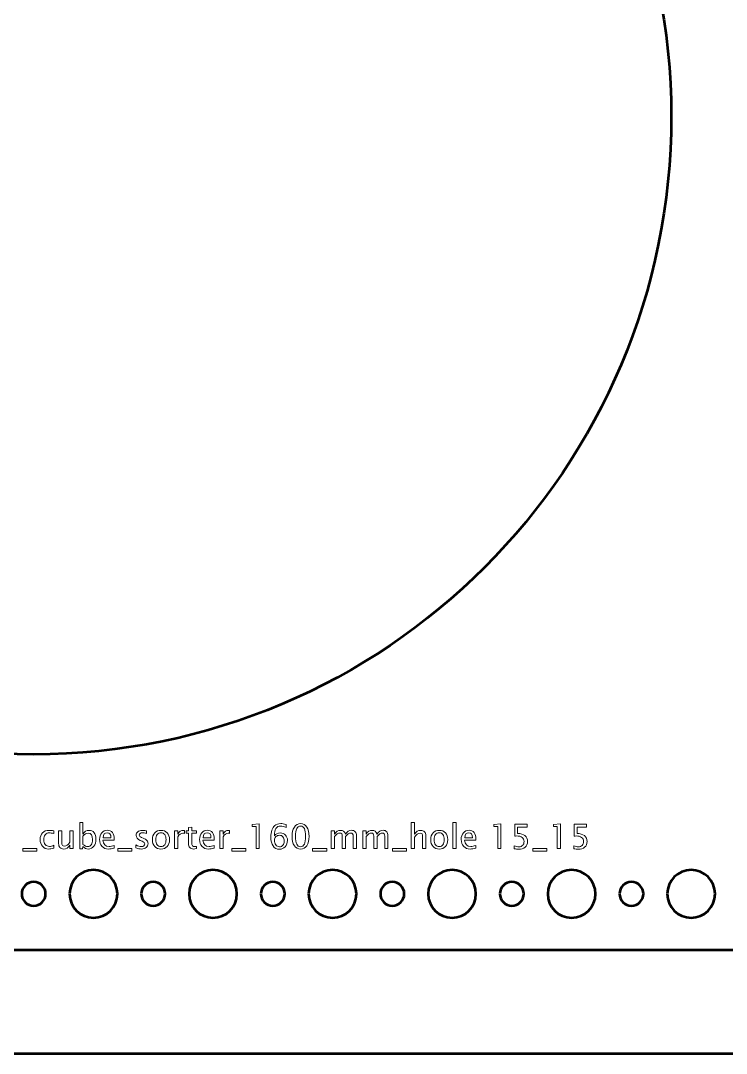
# Model space of a CAD drawing. Header units: centimetres. Extents: x -44 to 44, y -29.8 to 29.1.
# Drawn here: x 29.84 to 38.69, y -29.75 to -16.8 of the extents above; entities that cross this region are included whole.
import ezdxf

# ---------------------------------------------------------------- set-up
doc = ezdxf.new("R2010")
doc.units = ezdxf.units.CM
doc.header["$MEASUREMENT"] = 0
doc.layers.add('Layer 1', color=7, linetype='Continuous')

msp = doc.modelspace()

# ---------------------------------------------------------------- linework, layer by layer
at = {"layer": 'Layer 1', "color": 4, "lineweight": 53}
msp.add_lwpolyline([(16, -29.75), (44, -29.75), (44, -6.25), (16, -6.25), (16, -29.75)], close=True, dxfattribs=at)
at = {"layer": 'Layer 1', "lineweight": 53}
msp.add_ellipse((30.00023, -18.00023), major_axis=(0, 8.00023), ratio=1, dxfattribs=at)
for points, knots in [([(19.55, -27.95), (19.55, -27.95), (19.55, -8.05), (19.55, -8.05), (19.55, -8.05), (19.55, -7.77386), (19.77386, -7.55), (20.05, -7.55), (20.05, -7.55), (20.05, -7.55), (39.95, -7.55), (39.95, -7.55), (39.95, -7.55), (40.22614, -7.55), (40.45, -7.77386), (40.45, -8.05), (40.45, -8.05), (40.45, -8.05), (40.45, -27.95), (40.45, -27.95), (40.45, -27.95), (40.45, -28.22614), (40.22614, -28.45), (39.95, -28.45), (39.95, -28.45), (39.95, -28.45), (20.05, -28.45), (20.05, -28.45), (20.05, -28.45), (19.77386, -28.45), (19.55, -28.22614), (19.55, -27.95)], [0, 0, 0, 0, 0.11111111, 0.11111111, 0.11111111, 0.11111111, 0.22222222, 0.22222222, 0.22222222, 0.22222222, 0.33333333, 0.33333333, 0.33333333, 0.33333333, 0.44444444, 0.44444444, 0.44444444, 0.44444444, 0.55555556, 0.55555556, 0.55555556, 0.55555556, 0.66666667, 0.66666667, 0.66666667, 0.66666667, 0.77777778, 0.77777778, 0.77777778, 0.77777778, 1, 1, 1, 1]), ([(30.45, -27.75), (30.45, -27.58431), (30.58431, -27.45), (30.75, -27.45), (30.75, -27.45), (30.91569, -27.45), (31.05, -27.58431), (31.05, -27.75), (31.05, -27.75), (31.05, -27.91569), (30.91569, -28.05), (30.75, -28.05), (30.75, -28.05), (30.58431, -28.05), (30.45, -27.91569), (30.45, -27.75)], [0, 0, 0, 0, 0.2, 0.2, 0.2, 0.2, 0.4, 0.4, 0.4, 0.4, 0.6, 0.6, 0.6, 0.6, 1, 1, 1, 1]), ([(31.95, -27.75), (31.95, -27.58431), (32.08431, -27.45), (32.25, -27.45), (32.25, -27.45), (32.41569, -27.45), (32.55, -27.58431), (32.55, -27.75), (32.55, -27.75), (32.55, -27.91569), (32.41569, -28.05), (32.25, -28.05), (32.25, -28.05), (32.08431, -28.05), (31.95, -27.91569), (31.95, -27.75)], [0, 0, 0, 0, 0.2, 0.2, 0.2, 0.2, 0.4, 0.4, 0.4, 0.4, 0.6, 0.6, 0.6, 0.6, 1, 1, 1, 1]), ([(33.45, -27.75), (33.45, -27.58431), (33.58431, -27.45), (33.75, -27.45), (33.75, -27.45), (33.91569, -27.45), (34.05, -27.58431), (34.05, -27.75), (34.05, -27.75), (34.05, -27.91569), (33.91569, -28.05), (33.75, -28.05), (33.75, -28.05), (33.58431, -28.05), (33.45, -27.91569), (33.45, -27.75)], [0, 0, 0, 0, 0.2, 0.2, 0.2, 0.2, 0.4, 0.4, 0.4, 0.4, 0.6, 0.6, 0.6, 0.6, 1, 1, 1, 1]), ([(34.95, -27.75), (34.95, -27.58431), (35.08431, -27.45), (35.25, -27.45), (35.25, -27.45), (35.41569, -27.45), (35.55, -27.58431), (35.55, -27.75), (35.55, -27.75), (35.55, -27.91569), (35.41569, -28.05), (35.25, -28.05), (35.25, -28.05), (35.08431, -28.05), (34.95, -27.91569), (34.95, -27.75)], [0, 0, 0, 0, 0.2, 0.2, 0.2, 0.2, 0.4, 0.4, 0.4, 0.4, 0.6, 0.6, 0.6, 0.6, 1, 1, 1, 1]), ([(36.45, -27.75), (36.45, -27.58431), (36.58431, -27.45), (36.75, -27.45), (36.75, -27.45), (36.91569, -27.45), (37.05, -27.58431), (37.05, -27.75), (37.05, -27.75), (37.05, -27.91569), (36.91569, -28.05), (36.75, -28.05), (36.75, -28.05), (36.58431, -28.05), (36.45, -27.91569), (36.45, -27.75)], [0, 0, 0, 0, 0.2, 0.2, 0.2, 0.2, 0.4, 0.4, 0.4, 0.4, 0.6, 0.6, 0.6, 0.6, 1, 1, 1, 1]), ([(37.95, -27.75), (37.95, -27.58431), (38.08431, -27.45), (38.25, -27.45), (38.25, -27.45), (38.41569, -27.45), (38.55, -27.58431), (38.55, -27.75), (38.55, -27.75), (38.55, -27.91569), (38.41569, -28.05), (38.25, -28.05), (38.25, -28.05), (38.08431, -28.05), (37.95, -27.91569), (37.95, -27.75)], [0, 0, 0, 0, 0.2, 0.2, 0.2, 0.2, 0.4, 0.4, 0.4, 0.4, 0.6, 0.6, 0.6, 0.6, 1, 1, 1, 1]), ([(29.85, -27.75), (29.85, -27.66716), (29.91716, -27.6), (30, -27.6), (30, -27.6), (30.08284, -27.6), (30.15, -27.66716), (30.15, -27.75), (30.15, -27.75), (30.15, -27.83284), (30.08284, -27.9), (30, -27.9), (30, -27.9), (29.91716, -27.9), (29.85, -27.83284), (29.85, -27.75)], [0, 0, 0, 0, 0.2, 0.2, 0.2, 0.2, 0.4, 0.4, 0.4, 0.4, 0.6, 0.6, 0.6, 0.6, 1, 1, 1, 1]), ([(31.35, -27.75), (31.35, -27.66716), (31.41716, -27.6), (31.5, -27.6), (31.5, -27.6), (31.58284, -27.6), (31.65, -27.66716), (31.65, -27.75), (31.65, -27.75), (31.65, -27.83284), (31.58284, -27.9), (31.5, -27.9), (31.5, -27.9), (31.41716, -27.9), (31.35, -27.83284), (31.35, -27.75)], [0, 0, 0, 0, 0.2, 0.2, 0.2, 0.2, 0.4, 0.4, 0.4, 0.4, 0.6, 0.6, 0.6, 0.6, 1, 1, 1, 1]), ([(32.85, -27.75), (32.85, -27.66716), (32.91716, -27.6), (33, -27.6), (33, -27.6), (33.08284, -27.6), (33.15, -27.66716), (33.15, -27.75), (33.15, -27.75), (33.15, -27.83284), (33.08284, -27.9), (33, -27.9), (33, -27.9), (32.91716, -27.9), (32.85, -27.83284), (32.85, -27.75)], [0, 0, 0, 0, 0.2, 0.2, 0.2, 0.2, 0.4, 0.4, 0.4, 0.4, 0.6, 0.6, 0.6, 0.6, 1, 1, 1, 1]), ([(34.35, -27.75), (34.35, -27.66716), (34.41716, -27.6), (34.5, -27.6), (34.5, -27.6), (34.58284, -27.6), (34.65, -27.66716), (34.65, -27.75), (34.65, -27.75), (34.65, -27.83284), (34.58284, -27.9), (34.5, -27.9), (34.5, -27.9), (34.41716, -27.9), (34.35, -27.83284), (34.35, -27.75)], [0, 0, 0, 0, 0.2, 0.2, 0.2, 0.2, 0.4, 0.4, 0.4, 0.4, 0.6, 0.6, 0.6, 0.6, 1, 1, 1, 1]), ([(35.85, -27.75), (35.85, -27.66716), (35.91716, -27.6), (36, -27.6), (36, -27.6), (36.08284, -27.6), (36.15, -27.66716), (36.15, -27.75), (36.15, -27.75), (36.15, -27.83284), (36.08284, -27.9), (36, -27.9), (36, -27.9), (35.91716, -27.9), (35.85, -27.83284), (35.85, -27.75)], [0, 0, 0, 0, 0.2, 0.2, 0.2, 0.2, 0.4, 0.4, 0.4, 0.4, 0.6, 0.6, 0.6, 0.6, 1, 1, 1, 1]), ([(37.35, -27.75), (37.35, -27.66716), (37.41716, -27.6), (37.5, -27.6), (37.5, -27.6), (37.58284, -27.6), (37.65, -27.66716), (37.65, -27.75), (37.65, -27.75), (37.65, -27.83284), (37.58284, -27.9), (37.5, -27.9), (37.5, -27.9), (37.41716, -27.9), (37.35, -27.83284), (37.35, -27.75)], [0, 0, 0, 0, 0.2, 0.2, 0.2, 0.2, 0.4, 0.4, 0.4, 0.4, 0.6, 0.6, 0.6, 0.6, 1, 1, 1, 1])]:
    msp.add_open_spline(points, degree=3, knots=knots, dxfattribs=at)
at = {"layer": 'Layer 1', "color": 5, "lineweight": 9}
for points, knots in [([(30.578, -27.18506), (30.578, -27.18506), (30.578, -26.85613), (30.578, -26.85613), (30.578, -26.85613), (30.578, -26.85613), (30.61864, -26.85613), (30.61864, -26.85613), (30.61864, -26.85613), (30.61864, -26.85613), (30.61864, -27.00056), (30.61864, -27.00056), (30.61864, -27.00056), (30.63529, -26.96916), (30.66034, -26.9535), (30.69371, -26.9535), (30.69371, -26.9535), (30.72073, -26.9535), (30.74197, -26.96331), (30.75749, -26.98299), (30.75749, -26.98299), (30.77301, -27.00268), (30.78077, -27.02956), (30.78077, -27.06363), (30.78077, -27.06363), (30.78077, -27.10075), (30.77196, -27.13073), (30.75439, -27.15345), (30.75439, -27.15345), (30.73682, -27.17624), (30.71368, -27.1876), (30.68503, -27.1876), (30.68503, -27.1876), (30.65843, -27.1876), (30.63628, -27.17744), (30.61864, -27.15705), (30.61864, -27.15705), (30.61864, -27.15705), (30.6137, -27.18506), (30.6137, -27.18506), (30.6137, -27.18506), (30.6137, -27.18506), (30.578, -27.18506), (30.578, -27.18506)], [0, 0, 0, 0, 0.08333333, 0.08333333, 0.08333333, 0.08333333, 0.16666667, 0.16666667, 0.16666667, 0.16666667, 0.25, 0.25, 0.25, 0.25, 0.33333333, 0.33333333, 0.33333333, 0.33333333, 0.41666667, 0.41666667, 0.41666667, 0.41666667, 0.5, 0.5, 0.5, 0.5, 0.58333333, 0.58333333, 0.58333333, 0.58333333, 0.66666667, 0.66666667, 0.66666667, 0.66666667, 0.75, 0.75, 0.75, 0.75, 0.83333333, 0.83333333, 0.83333333, 0.83333333, 1, 1, 1, 1]), ([(32.0414, -27.18245), (32.02884, -27.18591), (32.0179, -27.1876), (32.00866, -27.1876), (32.00866, -27.1876), (31.98792, -27.1876), (31.97176, -27.18167), (31.96019, -27.16982), (31.96019, -27.16982), (31.94855, -27.15797), (31.94276, -27.14153), (31.94276, -27.12043), (31.94276, -27.12043), (31.94276, -27.12043), (31.94276, -26.98863), (31.94276, -26.98863), (31.94276, -26.98863), (31.94276, -26.98863), (31.91468, -26.98863), (31.91468, -26.98863), (31.91468, -26.98863), (31.91468, -26.98863), (31.91468, -26.95816), (31.91468, -26.95816), (31.91468, -26.95816), (31.91468, -26.95816), (31.94276, -26.95816), (31.94276, -26.95816), (31.94276, -26.95816), (31.94276, -26.95816), (31.94276, -26.91759), (31.94276, -26.91759), (31.94276, -26.91759), (31.94276, -26.91759), (31.9834, -26.91371), (31.9834, -26.91371), (31.9834, -26.91371), (31.9834, -26.91371), (31.9834, -26.95816), (31.9834, -26.95816), (31.9834, -26.95816), (31.9834, -26.95816), (32.04225, -26.95816), (32.04225, -26.95816), (32.04225, -26.95816), (32.04225, -26.95816), (32.04225, -26.98863), (32.04225, -26.98863), (32.04225, -26.98863), (32.04225, -26.98863), (31.9834, -26.98863), (31.9834, -26.98863), (31.9834, -26.98863), (31.9834, -26.98863), (31.9834, -27.11309), (31.9834, -27.11309), (31.9834, -27.11309), (31.9834, -27.14244), (31.99617, -27.15712), (32.02164, -27.15712), (32.02164, -27.15712), (32.02708, -27.15712), (32.03364, -27.1562), (32.0414, -27.15444), (32.0414, -27.15444), (32.0414, -27.15444), (32.0414, -27.18245), (32.0414, -27.18245)], [0, 0, 0, 0, 0.05555556, 0.05555556, 0.05555556, 0.05555556, 0.11111111, 0.11111111, 0.11111111, 0.11111111, 0.16666667, 0.16666667, 0.16666667, 0.16666667, 0.22222222, 0.22222222, 0.22222222, 0.22222222, 0.27777778, 0.27777778, 0.27777778, 0.27777778, 0.33333333, 0.33333333, 0.33333333, 0.33333333, 0.38888889, 0.38888889, 0.38888889, 0.38888889, 0.44444444, 0.44444444, 0.44444444, 0.44444444, 0.5, 0.5, 0.5, 0.5, 0.55555556, 0.55555556, 0.55555556, 0.55555556, 0.61111111, 0.61111111, 0.61111111, 0.61111111, 0.66666667, 0.66666667, 0.66666667, 0.66666667, 0.72222222, 0.72222222, 0.72222222, 0.72222222, 0.77777778, 0.77777778, 0.77777778, 0.77777778, 0.83333333, 0.83333333, 0.83333333, 0.83333333, 0.88888889, 0.88888889, 0.88888889, 0.88888889, 1, 1, 1, 1]), ([(32.79042, -27.18252), (32.79042, -27.18252), (32.79042, -26.90693), (32.79042, -26.90693), (32.79042, -26.90693), (32.79042, -26.90693), (32.74174, -26.90693), (32.74174, -26.90693), (32.74174, -26.90693), (32.74174, -26.90693), (32.74174, -26.88153), (32.74174, -26.88153), (32.74174, -26.88153), (32.74174, -26.88153), (32.83106, -26.87391), (32.83106, -26.87391), (32.83106, -26.87391), (32.83106, -26.87391), (32.83106, -27.18252), (32.83106, -27.18252), (32.83106, -27.18252), (32.83106, -27.18252), (32.79042, -27.18252), (32.79042, -27.18252)], [0, 0, 0, 0, 0.14285714, 0.14285714, 0.14285714, 0.14285714, 0.28571429, 0.28571429, 0.28571429, 0.28571429, 0.42857143, 0.42857143, 0.42857143, 0.42857143, 0.57142857, 0.57142857, 0.57142857, 0.57142857, 0.71428571, 0.71428571, 0.71428571, 0.71428571, 1, 1, 1, 1]), ([(33.02001, -27.02391), (33.03949, -26.99872), (33.06397, -26.98609), (33.09346, -26.98609), (33.09346, -26.98609), (33.1202, -26.98609), (33.14207, -26.99491), (33.15915, -27.01262), (33.15915, -27.01262), (33.17615, -27.03033), (33.18469, -27.05305), (33.18469, -27.08078), (33.18469, -27.08078), (33.18469, -27.1126), (33.17516, -27.13878), (33.15604, -27.15931), (33.15604, -27.15931), (33.13692, -27.17984), (33.11265, -27.19014), (33.08309, -27.19014), (33.08309, -27.19014), (33.0495, -27.19014), (33.02312, -27.17652), (33.00414, -27.14936), (33.00414, -27.14936), (32.98509, -27.12212), (32.97556, -27.08445), (32.97556, -27.0364), (32.97556, -27.0364), (32.97556, -26.97163), (32.99221, -26.92415), (33.02545, -26.89381), (33.02545, -26.89381), (33.04351, -26.87716), (33.06848, -26.86883), (33.1003, -26.86883), (33.1003, -26.86883), (33.11879, -26.86883), (33.14172, -26.87264), (33.16902, -26.88026), (33.16902, -26.88026), (33.16902, -26.88026), (33.16902, -26.91582), (33.16902, -26.91582), (33.16902, -26.91582), (33.14017, -26.90482), (33.11646, -26.89931), (33.09783, -26.89931), (33.09783, -26.89931), (33.04598, -26.89931), (33.02001, -26.94087), (33.02001, -27.02391)], [0, 0, 0, 0, 0.07142857, 0.07142857, 0.07142857, 0.07142857, 0.14285714, 0.14285714, 0.14285714, 0.14285714, 0.21428571, 0.21428571, 0.21428571, 0.21428571, 0.28571429, 0.28571429, 0.28571429, 0.28571429, 0.35714286, 0.35714286, 0.35714286, 0.35714286, 0.42857143, 0.42857143, 0.42857143, 0.42857143, 0.5, 0.5, 0.5, 0.5, 0.57142857, 0.57142857, 0.57142857, 0.57142857, 0.64285714, 0.64285714, 0.64285714, 0.64285714, 0.71428571, 0.71428571, 0.71428571, 0.71428571, 0.78571429, 0.78571429, 0.78571429, 0.78571429, 0.85714286, 0.85714286, 0.85714286, 0.85714286, 1, 1, 1, 1]), ([(33.34866, -27.19014), (33.31656, -27.19014), (33.29067, -27.17539), (33.27105, -27.14597), (33.27105, -27.14597), (33.25137, -27.11655), (33.24156, -27.07775), (33.24156, -27.02949), (33.24156, -27.02949), (33.24156, -26.98123), (33.25137, -26.94242), (33.27105, -26.913), (33.27105, -26.913), (33.29067, -26.88358), (33.31656, -26.86883), (33.34866, -26.86883), (33.34866, -26.86883), (33.38091, -26.86883), (33.4068, -26.88351), (33.42641, -26.91286), (33.42641, -26.91286), (33.44596, -26.94221), (33.45576, -26.98109), (33.45576, -27.02949), (33.45576, -27.02949), (33.45576, -27.07775), (33.44596, -27.11655), (33.42641, -27.14597), (33.42641, -27.14597), (33.4068, -27.17539), (33.38091, -27.19014), (33.34866, -27.19014)], [0, 0, 0, 0, 0.11111111, 0.11111111, 0.11111111, 0.11111111, 0.22222222, 0.22222222, 0.22222222, 0.22222222, 0.33333333, 0.33333333, 0.33333333, 0.33333333, 0.44444444, 0.44444444, 0.44444444, 0.44444444, 0.55555556, 0.55555556, 0.55555556, 0.55555556, 0.66666667, 0.66666667, 0.66666667, 0.66666667, 0.77777778, 0.77777778, 0.77777778, 0.77777778, 1, 1, 1, 1]), ([(33.34859, -27.15966), (33.391, -27.15966), (33.41216, -27.11627), (33.41216, -27.02949), (33.41216, -27.02949), (33.41216, -26.9427), (33.391, -26.89931), (33.34859, -26.89931), (33.34859, -26.89931), (33.30633, -26.89931), (33.28516, -26.9427), (33.28516, -27.02949), (33.28516, -27.02949), (33.28516, -27.11627), (33.30633, -27.15966), (33.34859, -27.15966)], [0, 0, 0, 0, 0.2, 0.2, 0.2, 0.2, 0.4, 0.4, 0.4, 0.4, 0.6, 0.6, 0.6, 0.6, 1, 1, 1, 1]), ([(34.73706, -27.18252), (34.73706, -27.18252), (34.73706, -26.85613), (34.73706, -26.85613), (34.73706, -26.85613), (34.73706, -26.85613), (34.7777, -26.85613), (34.7777, -26.85613), (34.7777, -26.85613), (34.7777, -26.85613), (34.7777, -27.00056), (34.7777, -27.00056), (34.7777, -27.00056), (34.79922, -26.96916), (34.82561, -26.9535), (34.85679, -26.9535), (34.85679, -26.9535), (34.87641, -26.9535), (34.892, -26.95964), (34.9035, -26.97198), (34.9035, -26.97198), (34.915, -26.98426), (34.92078, -27.00084), (34.92078, -27.02158), (34.92078, -27.02158), (34.92078, -27.02158), (34.92078, -27.18252), (34.92078, -27.18252), (34.92078, -27.18252), (34.92078, -27.18252), (34.88015, -27.18252), (34.88015, -27.18252), (34.88015, -27.18252), (34.88015, -27.18252), (34.88015, -27.03485), (34.88015, -27.03485), (34.88015, -27.03485), (34.88015, -27.0182), (34.87768, -27.00634), (34.87281, -26.99929), (34.87281, -26.99929), (34.86787, -26.99216), (34.85975, -26.98863), (34.8484, -26.98863), (34.8484, -26.98863), (34.82342, -26.98863), (34.79985, -27.00493), (34.7777, -27.03753), (34.7777, -27.03753), (34.7777, -27.03753), (34.7777, -27.18252), (34.7777, -27.18252), (34.7777, -27.18252), (34.7777, -27.18252), (34.73706, -27.18252), (34.73706, -27.18252)], [0, 0, 0, 0, 0.06666667, 0.06666667, 0.06666667, 0.06666667, 0.13333333, 0.13333333, 0.13333333, 0.13333333, 0.2, 0.2, 0.2, 0.2, 0.26666667, 0.26666667, 0.26666667, 0.26666667, 0.33333333, 0.33333333, 0.33333333, 0.33333333, 0.4, 0.4, 0.4, 0.4, 0.46666667, 0.46666667, 0.46666667, 0.46666667, 0.53333333, 0.53333333, 0.53333333, 0.53333333, 0.6, 0.6, 0.6, 0.6, 0.66666667, 0.66666667, 0.66666667, 0.66666667, 0.73333333, 0.73333333, 0.73333333, 0.73333333, 0.8, 0.8, 0.8, 0.8, 0.86666667, 0.86666667, 0.86666667, 0.86666667, 1, 1, 1, 1]), ([(35.25988, -27.18252), (35.25988, -27.18252), (35.25988, -26.85613), (35.25988, -26.85613), (35.25988, -26.85613), (35.25988, -26.85613), (35.30052, -26.85613), (35.30052, -26.85613), (35.30052, -26.85613), (35.30052, -26.85613), (35.30052, -27.18252), (35.30052, -27.18252), (35.30052, -27.18252), (35.30052, -27.18252), (35.25988, -27.18252), (35.25988, -27.18252)], [0, 0, 0, 0, 0.2, 0.2, 0.2, 0.2, 0.4, 0.4, 0.4, 0.4, 0.6, 0.6, 0.6, 0.6, 1, 1, 1, 1]), ([(35.82227, -27.18252), (35.82227, -27.18252), (35.82227, -26.90693), (35.82227, -26.90693), (35.82227, -26.90693), (35.82227, -26.90693), (35.77359, -26.90693), (35.77359, -26.90693), (35.77359, -26.90693), (35.77359, -26.90693), (35.77359, -26.88153), (35.77359, -26.88153), (35.77359, -26.88153), (35.77359, -26.88153), (35.86291, -26.87391), (35.86291, -26.87391), (35.86291, -26.87391), (35.86291, -26.87391), (35.86291, -27.18252), (35.86291, -27.18252), (35.86291, -27.18252), (35.86291, -27.18252), (35.82227, -27.18252), (35.82227, -27.18252)], [0, 0, 0, 0, 0.14285714, 0.14285714, 0.14285714, 0.14285714, 0.28571429, 0.28571429, 0.28571429, 0.28571429, 0.42857143, 0.42857143, 0.42857143, 0.42857143, 0.57142857, 0.57142857, 0.57142857, 0.57142857, 0.71428571, 0.71428571, 0.71428571, 0.71428571, 1, 1, 1, 1]), ([(36.0307, -27.18379), (36.0307, -27.18379), (36.0307, -27.14738), (36.0307, -27.14738), (36.0307, -27.14738), (36.05095, -27.15557), (36.07014, -27.15966), (36.08848, -27.15966), (36.08848, -27.15966), (36.10852, -27.15966), (36.12432, -27.15373), (36.13582, -27.14188), (36.13582, -27.14188), (36.14732, -27.13003), (36.15304, -27.11373), (36.15304, -27.09299), (36.15304, -27.09299), (36.15304, -27.07069), (36.14492, -27.05362), (36.1287, -27.04183), (36.1287, -27.04183), (36.11247, -27.03005), (36.08897, -27.02419), (36.05828, -27.02419), (36.05828, -27.02419), (36.05116, -27.02419), (36.04361, -27.02469), (36.03578, -27.02568), (36.03578, -27.02568), (36.03578, -27.02568), (36.03578, -26.87645), (36.03578, -26.87645), (36.03578, -26.87645), (36.03578, -26.87645), (36.19072, -26.87645), (36.19072, -26.87645), (36.19072, -26.87645), (36.19072, -26.87645), (36.19072, -26.91201), (36.19072, -26.91201), (36.19072, -26.91201), (36.19072, -26.91201), (36.07134, -26.91201), (36.07134, -26.91201), (36.07134, -26.91201), (36.07134, -26.91201), (36.07134, -26.99287), (36.07134, -26.99287), (36.07134, -26.99287), (36.11071, -26.99287), (36.1414, -27.0019), (36.16348, -27.01996), (36.16348, -27.01996), (36.18556, -27.03795), (36.19664, -27.06293), (36.19664, -27.09489), (36.19664, -27.09489), (36.19664, -27.12466), (36.18662, -27.14795), (36.16659, -27.16481), (36.16659, -27.16481), (36.14655, -27.18167), (36.11889, -27.19014), (36.08361, -27.19014), (36.08361, -27.19014), (36.06788, -27.19014), (36.05024, -27.18802), (36.0307, -27.18379)], [0, 0, 0, 0, 0.05555556, 0.05555556, 0.05555556, 0.05555556, 0.11111111, 0.11111111, 0.11111111, 0.11111111, 0.16666667, 0.16666667, 0.16666667, 0.16666667, 0.22222222, 0.22222222, 0.22222222, 0.22222222, 0.27777778, 0.27777778, 0.27777778, 0.27777778, 0.33333333, 0.33333333, 0.33333333, 0.33333333, 0.38888889, 0.38888889, 0.38888889, 0.38888889, 0.44444444, 0.44444444, 0.44444444, 0.44444444, 0.5, 0.5, 0.5, 0.5, 0.55555556, 0.55555556, 0.55555556, 0.55555556, 0.61111111, 0.61111111, 0.61111111, 0.61111111, 0.66666667, 0.66666667, 0.66666667, 0.66666667, 0.72222222, 0.72222222, 0.72222222, 0.72222222, 0.77777778, 0.77777778, 0.77777778, 0.77777778, 0.83333333, 0.83333333, 0.83333333, 0.83333333, 0.88888889, 0.88888889, 0.88888889, 0.88888889, 1, 1, 1, 1]), ([(36.56932, -27.18252), (36.56932, -27.18252), (36.56932, -26.90693), (36.56932, -26.90693), (36.56932, -26.90693), (36.56932, -26.90693), (36.52064, -26.90693), (36.52064, -26.90693), (36.52064, -26.90693), (36.52064, -26.90693), (36.52064, -26.88153), (36.52064, -26.88153), (36.52064, -26.88153), (36.52064, -26.88153), (36.60996, -26.87391), (36.60996, -26.87391), (36.60996, -26.87391), (36.60996, -26.87391), (36.60996, -27.18252), (36.60996, -27.18252), (36.60996, -27.18252), (36.60996, -27.18252), (36.56932, -27.18252), (36.56932, -27.18252)], [0, 0, 0, 0, 0.14285714, 0.14285714, 0.14285714, 0.14285714, 0.28571429, 0.28571429, 0.28571429, 0.28571429, 0.42857143, 0.42857143, 0.42857143, 0.42857143, 0.57142857, 0.57142857, 0.57142857, 0.57142857, 0.71428571, 0.71428571, 0.71428571, 0.71428571, 1, 1, 1, 1]), ([(36.77775, -27.18379), (36.77775, -27.18379), (36.77775, -27.14738), (36.77775, -27.14738), (36.77775, -27.14738), (36.798, -27.15557), (36.81719, -27.15966), (36.83553, -27.15966), (36.83553, -27.15966), (36.85557, -27.15966), (36.87137, -27.15373), (36.88287, -27.14188), (36.88287, -27.14188), (36.89437, -27.13003), (36.90009, -27.11373), (36.90009, -27.09299), (36.90009, -27.09299), (36.90009, -27.07069), (36.89197, -27.05362), (36.87575, -27.04183), (36.87575, -27.04183), (36.85952, -27.03005), (36.83602, -27.02419), (36.80533, -27.02419), (36.80533, -27.02419), (36.79821, -27.02419), (36.79066, -27.02469), (36.78283, -27.02568), (36.78283, -27.02568), (36.78283, -27.02568), (36.78283, -26.87645), (36.78283, -26.87645), (36.78283, -26.87645), (36.78283, -26.87645), (36.93777, -26.87645), (36.93777, -26.87645), (36.93777, -26.87645), (36.93777, -26.87645), (36.93777, -26.91201), (36.93777, -26.91201), (36.93777, -26.91201), (36.93777, -26.91201), (36.81839, -26.91201), (36.81839, -26.91201), (36.81839, -26.91201), (36.81839, -26.91201), (36.81839, -26.99287), (36.81839, -26.99287), (36.81839, -26.99287), (36.85776, -26.99287), (36.88845, -27.0019), (36.91053, -27.01996), (36.91053, -27.01996), (36.93261, -27.03795), (36.94369, -27.06293), (36.94369, -27.09489), (36.94369, -27.09489), (36.94369, -27.12466), (36.93367, -27.14795), (36.91364, -27.16481), (36.91364, -27.16481), (36.8936, -27.18167), (36.86594, -27.19014), (36.83066, -27.19014), (36.83066, -27.19014), (36.81493, -27.19014), (36.79729, -27.18802), (36.77775, -27.18379)], [0, 0, 0, 0, 0.05555556, 0.05555556, 0.05555556, 0.05555556, 0.11111111, 0.11111111, 0.11111111, 0.11111111, 0.16666667, 0.16666667, 0.16666667, 0.16666667, 0.22222222, 0.22222222, 0.22222222, 0.22222222, 0.27777778, 0.27777778, 0.27777778, 0.27777778, 0.33333333, 0.33333333, 0.33333333, 0.33333333, 0.38888889, 0.38888889, 0.38888889, 0.38888889, 0.44444444, 0.44444444, 0.44444444, 0.44444444, 0.5, 0.5, 0.5, 0.5, 0.55555556, 0.55555556, 0.55555556, 0.55555556, 0.61111111, 0.61111111, 0.61111111, 0.61111111, 0.66666667, 0.66666667, 0.66666667, 0.66666667, 0.72222222, 0.72222222, 0.72222222, 0.72222222, 0.77777778, 0.77777778, 0.77777778, 0.77777778, 0.83333333, 0.83333333, 0.83333333, 0.83333333, 0.88888889, 0.88888889, 0.88888889, 0.88888889, 1, 1, 1, 1]), ([(30.25422, -27.17575), (30.2279, -27.18365), (30.20518, -27.1876), (30.18606, -27.1876), (30.18606, -27.1876), (30.15572, -27.1876), (30.1306, -27.17638), (30.11064, -27.15402), (30.11064, -27.15402), (30.09067, -27.13158), (30.08065, -27.10329), (30.08065, -27.06921), (30.08065, -27.06921), (30.08065, -27.0328), (30.09053, -27.00437), (30.11028, -26.98405), (30.11028, -26.98405), (30.13004, -26.96366), (30.15763, -26.9535), (30.19304, -26.9535), (30.19304, -26.9535), (30.21047, -26.9535), (30.23009, -26.9559), (30.25168, -26.9607), (30.25168, -26.9607), (30.25168, -26.9607), (30.25168, -26.99498), (30.25168, -26.99498), (30.25168, -26.99498), (30.22874, -26.98821), (30.21005, -26.98482), (30.19565, -26.98482), (30.19565, -26.98482), (30.17477, -26.98482), (30.15805, -26.99266), (30.14556, -27.00825), (30.14556, -27.00825), (30.13307, -27.02384), (30.12679, -27.04466), (30.12679, -27.07062), (30.12679, -27.07062), (30.12679, -27.09581), (30.13328, -27.11613), (30.1462, -27.13172), (30.1462, -27.13172), (30.15911, -27.14724), (30.17597, -27.155), (30.19692, -27.155), (30.19692, -27.155), (30.21548, -27.155), (30.23453, -27.15021), (30.25422, -27.14061), (30.25422, -27.14061), (30.25422, -27.14061), (30.25422, -27.17575), (30.25422, -27.17575)], [0, 0, 0, 0, 0.06666667, 0.06666667, 0.06666667, 0.06666667, 0.13333333, 0.13333333, 0.13333333, 0.13333333, 0.2, 0.2, 0.2, 0.2, 0.26666667, 0.26666667, 0.26666667, 0.26666667, 0.33333333, 0.33333333, 0.33333333, 0.33333333, 0.4, 0.4, 0.4, 0.4, 0.46666667, 0.46666667, 0.46666667, 0.46666667, 0.53333333, 0.53333333, 0.53333333, 0.53333333, 0.6, 0.6, 0.6, 0.6, 0.66666667, 0.66666667, 0.66666667, 0.66666667, 0.73333333, 0.73333333, 0.73333333, 0.73333333, 0.8, 0.8, 0.8, 0.8, 0.86666667, 0.86666667, 0.86666667, 0.86666667, 1, 1, 1, 1]), ([(30.4558, -27.18252), (30.4558, -27.18252), (30.4558, -27.14033), (30.4558, -27.14033), (30.4558, -27.14033), (30.43413, -27.17187), (30.40782, -27.1876), (30.37691, -27.1876), (30.37691, -27.1876), (30.3573, -27.1876), (30.34171, -27.18146), (30.33014, -27.16911), (30.33014, -27.16911), (30.3185, -27.15677), (30.31271, -27.14019), (30.31271, -27.11923), (30.31271, -27.11923), (30.31271, -27.11923), (30.31271, -26.95816), (30.31271, -26.95816), (30.31271, -26.95816), (30.31271, -26.95816), (30.35335, -26.95816), (30.35335, -26.95816), (30.35335, -26.95816), (30.35335, -26.95816), (30.35335, -27.10597), (30.35335, -27.10597), (30.35335, -27.10597), (30.35335, -27.12283), (30.35582, -27.13475), (30.36069, -27.14181), (30.36069, -27.14181), (30.36563, -27.14894), (30.37381, -27.15246), (30.38531, -27.15246), (30.38531, -27.15246), (30.41015, -27.15246), (30.43371, -27.13617), (30.4558, -27.1035), (30.4558, -27.1035), (30.4558, -27.1035), (30.4558, -26.95816), (30.4558, -26.95816), (30.4558, -26.95816), (30.4558, -26.95816), (30.49643, -26.95816), (30.49643, -26.95816), (30.49643, -26.95816), (30.49643, -26.95816), (30.49643, -27.18252), (30.49643, -27.18252), (30.49643, -27.18252), (30.49643, -27.18252), (30.4558, -27.18252), (30.4558, -27.18252)], [0, 0, 0, 0, 0.06666667, 0.06666667, 0.06666667, 0.06666667, 0.13333333, 0.13333333, 0.13333333, 0.13333333, 0.2, 0.2, 0.2, 0.2, 0.26666667, 0.26666667, 0.26666667, 0.26666667, 0.33333333, 0.33333333, 0.33333333, 0.33333333, 0.4, 0.4, 0.4, 0.4, 0.46666667, 0.46666667, 0.46666667, 0.46666667, 0.53333333, 0.53333333, 0.53333333, 0.53333333, 0.6, 0.6, 0.6, 0.6, 0.66666667, 0.66666667, 0.66666667, 0.66666667, 0.73333333, 0.73333333, 0.73333333, 0.73333333, 0.8, 0.8, 0.8, 0.8, 0.86666667, 0.86666667, 0.86666667, 0.86666667, 1, 1, 1, 1]), ([(30.61864, -27.12904), (30.63959, -27.14774), (30.65956, -27.15712), (30.67854, -27.15712), (30.67854, -27.15712), (30.69724, -27.15712), (30.7117, -27.14929), (30.72186, -27.1337), (30.72186, -27.1337), (30.73209, -27.1181), (30.73717, -27.09616), (30.73717, -27.0678), (30.73717, -27.0678), (30.73717, -27.0153), (30.71982, -26.98906), (30.6851, -26.98906), (30.6851, -26.98906), (30.66238, -26.98906), (30.64023, -27.00133), (30.61864, -27.02596), (30.61864, -27.02596), (30.61864, -27.02596), (30.61864, -27.12904), (30.61864, -27.12904)], [0, 0, 0, 0, 0.14285714, 0.14285714, 0.14285714, 0.14285714, 0.28571429, 0.28571429, 0.28571429, 0.28571429, 0.42857143, 0.42857143, 0.42857143, 0.42857143, 0.57142857, 0.57142857, 0.57142857, 0.57142857, 0.71428571, 0.71428571, 0.71428571, 0.71428571, 1, 1, 1, 1]), ([(31.0091, -27.17532), (30.98179, -27.18351), (30.95844, -27.1876), (30.93896, -27.1876), (30.93896, -27.1876), (30.90573, -27.1876), (30.87871, -27.17659), (30.8579, -27.15465), (30.8579, -27.15465), (30.83708, -27.13271), (30.82664, -27.10427), (30.82664, -27.06928), (30.82664, -27.06928), (30.82664, -27.03534), (30.83581, -27.00747), (30.85423, -26.98567), (30.85423, -26.98567), (30.87264, -26.96394), (30.89621, -26.95308), (30.92492, -26.95308), (30.92492, -26.95308), (30.95209, -26.95308), (30.97311, -26.96274), (30.98793, -26.98207), (30.98793, -26.98207), (31.00275, -27.00141), (31.01015, -27.02878), (31.01015, -27.06427), (31.01015, -27.06427), (31.01015, -27.06427), (31.00994, -27.07669), (31.00994, -27.07669), (31.00994, -27.07669), (31.00994, -27.07669), (30.86813, -27.07669), (30.86813, -27.07669), (30.86813, -27.07669), (30.87405, -27.13031), (30.90023, -27.15712), (30.94658, -27.15712), (30.94658, -27.15712), (30.96359, -27.15712), (30.9844, -27.15232), (31.0091, -27.14273), (31.0091, -27.14273), (31.0091, -27.14273), (31.0091, -27.17532), (31.0091, -27.17532)], [0, 0, 0, 0, 0.07692308, 0.07692308, 0.07692308, 0.07692308, 0.15384615, 0.15384615, 0.15384615, 0.15384615, 0.23076923, 0.23076923, 0.23076923, 0.23076923, 0.30769231, 0.30769231, 0.30769231, 0.30769231, 0.38461538, 0.38461538, 0.38461538, 0.38461538, 0.46153846, 0.46153846, 0.46153846, 0.46153846, 0.53846154, 0.53846154, 0.53846154, 0.53846154, 0.61538462, 0.61538462, 0.61538462, 0.61538462, 0.69230769, 0.69230769, 0.69230769, 0.69230769, 0.76923077, 0.76923077, 0.76923077, 0.76923077, 0.84615385, 0.84615385, 0.84615385, 0.84615385, 1, 1, 1, 1]), ([(30.87024, -27.04621), (30.87024, -27.04621), (30.9693, -27.04621), (30.9693, -27.04621), (30.9693, -27.04621), (30.9693, -27.00444), (30.95371, -26.98355), (30.92259, -26.98355), (30.92259, -26.98355), (30.89127, -26.98355), (30.87384, -27.00444), (30.87024, -27.04621)], [0, 0, 0, 0, 0.25, 0.25, 0.25, 0.25, 0.5, 0.5, 0.5, 0.5, 1, 1, 1, 1]), ([(31.28392, -27.17448), (31.28392, -27.17448), (31.28392, -27.13722), (31.28392, -27.13722), (31.28392, -27.13722), (31.31052, -27.15049), (31.33359, -27.15712), (31.35327, -27.15712), (31.35327, -27.15712), (31.36498, -27.15712), (31.37472, -27.15395), (31.38241, -27.1476), (31.38241, -27.1476), (31.3901, -27.14132), (31.39398, -27.13341), (31.39398, -27.12389), (31.39398, -27.12389), (31.39398, -27.10999), (31.38319, -27.09849), (31.3616, -27.08939), (31.3616, -27.08939), (31.3616, -27.08939), (31.33782, -27.0793), (31.33782, -27.0793), (31.33782, -27.0793), (31.30275, -27.06476), (31.28519, -27.04374), (31.28519, -27.01643), (31.28519, -27.01643), (31.28519, -26.99689), (31.2921, -26.98151), (31.30593, -26.97029), (31.30593, -26.97029), (31.31976, -26.95907), (31.33874, -26.9535), (31.3628, -26.9535), (31.3628, -26.9535), (31.37529, -26.9535), (31.39081, -26.95519), (31.40922, -26.95865), (31.40922, -26.95865), (31.40922, -26.95865), (31.41769, -26.96027), (31.41769, -26.96027), (31.41769, -26.96027), (31.41769, -26.96027), (31.41769, -26.99414), (31.41769, -26.99414), (31.41769, -26.99414), (31.39504, -26.98736), (31.37698, -26.98398), (31.3635, -26.98398), (31.3635, -26.98398), (31.35165, -26.98398), (31.34227, -26.98659), (31.33514, -26.99174), (31.33514, -26.99174), (31.32808, -26.99689), (31.32456, -27.0038), (31.32456, -27.01248), (31.32456, -27.01248), (31.32456, -27.02469), (31.33443, -27.03506), (31.35426, -27.04346), (31.35426, -27.04346), (31.35426, -27.04346), (31.3738, -27.05171), (31.3738, -27.05171), (31.3738, -27.05171), (31.39596, -27.06102), (31.41162, -27.0709), (31.42079, -27.08127), (31.42079, -27.08127), (31.43004, -27.09165), (31.43462, -27.10463), (31.43462, -27.12015), (31.43462, -27.12015), (31.43462, -27.13983), (31.42686, -27.15599), (31.41127, -27.16862), (31.41127, -27.16862), (31.39575, -27.18125), (31.37585, -27.1876), (31.35165, -27.1876), (31.35165, -27.1876), (31.33302, -27.1876), (31.31052, -27.18323), (31.28392, -27.17448)], [0, 0, 0, 0, 0.04347826, 0.04347826, 0.04347826, 0.04347826, 0.08695652, 0.08695652, 0.08695652, 0.08695652, 0.13043478, 0.13043478, 0.13043478, 0.13043478, 0.17391304, 0.17391304, 0.17391304, 0.17391304, 0.2173913, 0.2173913, 0.2173913, 0.2173913, 0.26086957, 0.26086957, 0.26086957, 0.26086957, 0.30434783, 0.30434783, 0.30434783, 0.30434783, 0.34782609, 0.34782609, 0.34782609, 0.34782609, 0.39130435, 0.39130435, 0.39130435, 0.39130435, 0.43478261, 0.43478261, 0.43478261, 0.43478261, 0.47826087, 0.47826087, 0.47826087, 0.47826087, 0.52173913, 0.52173913, 0.52173913, 0.52173913, 0.56521739, 0.56521739, 0.56521739, 0.56521739, 0.60869565, 0.60869565, 0.60869565, 0.60869565, 0.65217391, 0.65217391, 0.65217391, 0.65217391, 0.69565217, 0.69565217, 0.69565217, 0.69565217, 0.73913043, 0.73913043, 0.73913043, 0.73913043, 0.7826087, 0.7826087, 0.7826087, 0.7826087, 0.82608696, 0.82608696, 0.82608696, 0.82608696, 0.86956522, 0.86956522, 0.86956522, 0.86956522, 0.91304348, 0.91304348, 0.91304348, 0.91304348, 1, 1, 1, 1]), ([(31.59711, -27.1876), (31.56416, -27.1876), (31.53806, -27.17709), (31.51887, -27.15606), (31.51887, -27.15606), (31.49961, -27.13504), (31.49001, -27.10646), (31.49001, -27.07041), (31.49001, -27.07041), (31.49001, -27.03443), (31.49961, -27.00592), (31.51887, -26.98497), (31.51887, -26.98497), (31.53806, -26.96401), (31.56416, -26.9535), (31.59711, -26.9535), (31.59711, -26.9535), (31.63006, -26.9535), (31.65617, -26.96401), (31.67536, -26.98497), (31.67536, -26.98497), (31.69462, -27.00592), (31.70421, -27.03443), (31.70421, -27.07041), (31.70421, -27.07041), (31.70421, -27.10646), (31.69462, -27.13504), (31.67536, -27.15606), (31.67536, -27.15606), (31.65617, -27.17709), (31.63006, -27.1876), (31.59711, -27.1876)], [0, 0, 0, 0, 0.11111111, 0.11111111, 0.11111111, 0.11111111, 0.22222222, 0.22222222, 0.22222222, 0.22222222, 0.33333333, 0.33333333, 0.33333333, 0.33333333, 0.44444444, 0.44444444, 0.44444444, 0.44444444, 0.55555556, 0.55555556, 0.55555556, 0.55555556, 0.66666667, 0.66666667, 0.66666667, 0.66666667, 0.77777778, 0.77777778, 0.77777778, 0.77777778, 1, 1, 1, 1]), ([(31.59704, -27.15712), (31.61715, -27.15712), (31.63281, -27.14957), (31.64396, -27.1344), (31.64396, -27.1344), (31.65504, -27.1193), (31.66061, -27.09792), (31.66061, -27.07041), (31.66061, -27.07041), (31.66061, -27.04296), (31.65504, -27.02165), (31.64396, -27.00656), (31.64396, -27.00656), (31.63281, -26.99153), (31.61715, -26.98398), (31.59704, -26.98398), (31.59704, -26.98398), (31.57686, -26.98398), (31.5612, -26.99153), (31.55019, -27.00656), (31.55019, -27.00656), (31.53912, -27.02165), (31.53361, -27.04296), (31.53361, -27.07041), (31.53361, -27.07041), (31.53361, -27.09792), (31.53912, -27.1193), (31.55019, -27.1344), (31.55019, -27.1344), (31.5612, -27.14957), (31.57686, -27.15712), (31.59704, -27.15712)], [0, 0, 0, 0, 0.11111111, 0.11111111, 0.11111111, 0.11111111, 0.22222222, 0.22222222, 0.22222222, 0.22222222, 0.33333333, 0.33333333, 0.33333333, 0.33333333, 0.44444444, 0.44444444, 0.44444444, 0.44444444, 0.55555556, 0.55555556, 0.55555556, 0.55555556, 0.66666667, 0.66666667, 0.66666667, 0.66666667, 0.77777778, 0.77777778, 0.77777778, 0.77777778, 1, 1, 1, 1]), ([(31.76786, -27.18252), (31.76786, -27.18252), (31.76786, -26.95816), (31.76786, -26.95816), (31.76786, -26.95816), (31.76786, -26.95816), (31.8085, -26.95816), (31.8085, -26.95816), (31.8085, -26.95816), (31.8085, -26.95816), (31.8085, -27.00056), (31.8085, -27.00056), (31.8085, -27.00056), (31.82466, -26.96916), (31.84808, -26.9535), (31.87884, -26.9535), (31.87884, -26.9535), (31.88301, -26.9535), (31.88738, -26.95385), (31.8919, -26.95456), (31.8919, -26.95456), (31.8919, -26.95456), (31.8919, -26.99259), (31.8919, -26.99259), (31.8919, -26.99259), (31.88484, -26.99026), (31.87863, -26.98906), (31.87327, -26.98906), (31.87327, -26.98906), (31.84745, -26.98906), (31.82586, -27.0043), (31.8085, -27.03485), (31.8085, -27.03485), (31.8085, -27.03485), (31.8085, -27.18252), (31.8085, -27.18252), (31.8085, -27.18252), (31.8085, -27.18252), (31.76786, -27.18252), (31.76786, -27.18252)], [0, 0, 0, 0, 0.09090909, 0.09090909, 0.09090909, 0.09090909, 0.18181818, 0.18181818, 0.18181818, 0.18181818, 0.27272727, 0.27272727, 0.27272727, 0.27272727, 0.36363636, 0.36363636, 0.36363636, 0.36363636, 0.45454545, 0.45454545, 0.45454545, 0.45454545, 0.54545455, 0.54545455, 0.54545455, 0.54545455, 0.63636364, 0.63636364, 0.63636364, 0.63636364, 0.72727273, 0.72727273, 0.72727273, 0.72727273, 0.81818182, 0.81818182, 0.81818182, 0.81818182, 1, 1, 1, 1]), ([(32.26408, -27.17532), (32.23677, -27.18351), (32.21342, -27.1876), (32.19394, -27.1876), (32.19394, -27.1876), (32.16071, -27.1876), (32.13369, -27.17659), (32.11288, -27.15465), (32.11288, -27.15465), (32.09206, -27.13271), (32.08162, -27.10427), (32.08162, -27.06928), (32.08162, -27.06928), (32.08162, -27.03534), (32.09079, -27.00747), (32.10921, -26.98567), (32.10921, -26.98567), (32.12762, -26.96394), (32.15119, -26.95308), (32.1799, -26.95308), (32.1799, -26.95308), (32.20707, -26.95308), (32.22809, -26.96274), (32.24291, -26.98207), (32.24291, -26.98207), (32.25773, -27.00141), (32.26513, -27.02878), (32.26513, -27.06427), (32.26513, -27.06427), (32.26513, -27.06427), (32.26492, -27.07669), (32.26492, -27.07669), (32.26492, -27.07669), (32.26492, -27.07669), (32.12311, -27.07669), (32.12311, -27.07669), (32.12311, -27.07669), (32.12903, -27.13031), (32.15521, -27.15712), (32.20156, -27.15712), (32.20156, -27.15712), (32.21857, -27.15712), (32.23938, -27.15232), (32.26408, -27.14273), (32.26408, -27.14273), (32.26408, -27.14273), (32.26408, -27.17532), (32.26408, -27.17532)], [0, 0, 0, 0, 0.07692308, 0.07692308, 0.07692308, 0.07692308, 0.15384615, 0.15384615, 0.15384615, 0.15384615, 0.23076923, 0.23076923, 0.23076923, 0.23076923, 0.30769231, 0.30769231, 0.30769231, 0.30769231, 0.38461538, 0.38461538, 0.38461538, 0.38461538, 0.46153846, 0.46153846, 0.46153846, 0.46153846, 0.53846154, 0.53846154, 0.53846154, 0.53846154, 0.61538462, 0.61538462, 0.61538462, 0.61538462, 0.69230769, 0.69230769, 0.69230769, 0.69230769, 0.76923077, 0.76923077, 0.76923077, 0.76923077, 0.84615385, 0.84615385, 0.84615385, 0.84615385, 1, 1, 1, 1]), ([(32.12522, -27.04621), (32.12522, -27.04621), (32.22428, -27.04621), (32.22428, -27.04621), (32.22428, -27.04621), (32.22428, -27.00444), (32.20869, -26.98355), (32.17757, -26.98355), (32.17757, -26.98355), (32.14625, -26.98355), (32.12882, -27.00444), (32.12522, -27.04621)], [0, 0, 0, 0, 0.25, 0.25, 0.25, 0.25, 0.5, 0.5, 0.5, 0.5, 1, 1, 1, 1]), ([(32.33527, -27.18252), (32.33527, -27.18252), (32.33527, -26.95816), (32.33527, -26.95816), (32.33527, -26.95816), (32.33527, -26.95816), (32.37591, -26.95816), (32.37591, -26.95816), (32.37591, -26.95816), (32.37591, -26.95816), (32.37591, -27.00056), (32.37591, -27.00056), (32.37591, -27.00056), (32.39207, -26.96916), (32.41549, -26.9535), (32.44625, -26.9535), (32.44625, -26.9535), (32.45042, -26.9535), (32.45479, -26.95385), (32.45931, -26.95456), (32.45931, -26.95456), (32.45931, -26.95456), (32.45931, -26.99259), (32.45931, -26.99259), (32.45931, -26.99259), (32.45225, -26.99026), (32.44604, -26.98906), (32.44068, -26.98906), (32.44068, -26.98906), (32.41486, -26.98906), (32.39327, -27.0043), (32.37591, -27.03485), (32.37591, -27.03485), (32.37591, -27.03485), (32.37591, -27.18252), (32.37591, -27.18252), (32.37591, -27.18252), (32.37591, -27.18252), (32.33527, -27.18252), (32.33527, -27.18252)], [0, 0, 0, 0, 0.09090909, 0.09090909, 0.09090909, 0.09090909, 0.18181818, 0.18181818, 0.18181818, 0.18181818, 0.27272727, 0.27272727, 0.27272727, 0.27272727, 0.36363636, 0.36363636, 0.36363636, 0.36363636, 0.45454545, 0.45454545, 0.45454545, 0.45454545, 0.54545455, 0.54545455, 0.54545455, 0.54545455, 0.63636364, 0.63636364, 0.63636364, 0.63636364, 0.72727273, 0.72727273, 0.72727273, 0.72727273, 0.81818182, 0.81818182, 0.81818182, 0.81818182, 1, 1, 1, 1]), ([(33.14405, -27.08882), (33.14405, -27.06617), (33.13883, -27.04825), (33.12831, -27.03506), (33.12831, -27.03506), (33.1178, -27.02187), (33.10341, -27.0153), (33.08514, -27.0153), (33.08514, -27.0153), (33.06771, -27.0153), (33.05282, -27.02109), (33.0404, -27.03273), (33.0404, -27.03273), (33.02791, -27.0443), (33.02171, -27.05827), (33.02171, -27.07457), (33.02171, -27.07457), (33.02171, -27.10025), (33.02763, -27.12085), (33.03942, -27.13638), (33.03942, -27.13638), (33.05127, -27.1519), (33.06693, -27.15966), (33.08641, -27.15966), (33.08641, -27.15966), (33.10411, -27.15966), (33.11815, -27.15331), (33.12853, -27.14061), (33.12853, -27.14061), (33.1389, -27.12791), (33.14405, -27.11062), (33.14405, -27.08882)], [0, 0, 0, 0, 0.11111111, 0.11111111, 0.11111111, 0.11111111, 0.22222222, 0.22222222, 0.22222222, 0.22222222, 0.33333333, 0.33333333, 0.33333333, 0.33333333, 0.44444444, 0.44444444, 0.44444444, 0.44444444, 0.55555556, 0.55555556, 0.55555556, 0.55555556, 0.66666667, 0.66666667, 0.66666667, 0.66666667, 0.77777778, 0.77777778, 0.77777778, 0.77777778, 1, 1, 1, 1]), ([(33.73489, -27.18252), (33.73489, -27.18252), (33.73489, -26.95816), (33.73489, -26.95816), (33.73489, -26.95816), (33.73489, -26.95816), (33.77553, -26.95816), (33.77553, -26.95816), (33.77553, -26.95816), (33.77553, -26.95816), (33.77553, -27.00056), (33.77553, -27.00056), (33.77553, -27.00056), (33.79536, -26.96916), (33.82076, -26.9535), (33.85187, -26.9535), (33.85187, -26.9535), (33.88186, -26.9535), (33.90225, -26.96916), (33.91311, -27.00056), (33.91311, -27.00056), (33.93237, -26.96888), (33.95749, -26.95308), (33.98832, -26.95308), (33.98832, -26.95308), (34.00801, -26.95308), (34.02332, -26.95886), (34.03425, -26.9705), (34.03425, -26.9705), (34.04519, -26.98214), (34.05069, -26.99844), (34.05069, -27.0194), (34.05069, -27.0194), (34.05069, -27.0194), (34.05069, -27.18252), (34.05069, -27.18252), (34.05069, -27.18252), (34.05069, -27.18252), (34.01005, -27.18252), (34.01005, -27.18252), (34.01005, -27.18252), (34.01005, -27.18252), (34.01005, -27.0261), (34.01005, -27.0261), (34.01005, -27.0261), (34.01005, -27.00056), (33.99989, -26.98779), (33.97957, -26.98779), (33.97957, -26.98779), (33.95848, -26.98779), (33.93632, -27.00268), (33.91311, -27.03252), (33.91311, -27.03252), (33.91311, -27.03252), (33.91311, -27.18252), (33.91311, -27.18252), (33.91311, -27.18252), (33.91311, -27.18252), (33.87247, -27.18252), (33.87247, -27.18252), (33.87247, -27.18252), (33.87247, -27.18252), (33.87247, -27.02596), (33.87247, -27.02596), (33.87247, -27.02596), (33.87247, -27.00021), (33.86217, -26.98736), (33.8415, -26.98736), (33.8415, -26.98736), (33.82097, -26.98736), (33.79895, -27.00232), (33.77553, -27.03231), (33.77553, -27.03231), (33.77553, -27.03231), (33.77553, -27.18252), (33.77553, -27.18252), (33.77553, -27.18252), (33.77553, -27.18252), (33.73489, -27.18252), (33.73489, -27.18252)], [0, 0, 0, 0, 0.04761905, 0.04761905, 0.04761905, 0.04761905, 0.0952381, 0.0952381, 0.0952381, 0.0952381, 0.14285714, 0.14285714, 0.14285714, 0.14285714, 0.19047619, 0.19047619, 0.19047619, 0.19047619, 0.23809524, 0.23809524, 0.23809524, 0.23809524, 0.28571429, 0.28571429, 0.28571429, 0.28571429, 0.33333333, 0.33333333, 0.33333333, 0.33333333, 0.38095238, 0.38095238, 0.38095238, 0.38095238, 0.42857143, 0.42857143, 0.42857143, 0.42857143, 0.47619048, 0.47619048, 0.47619048, 0.47619048, 0.52380952, 0.52380952, 0.52380952, 0.52380952, 0.57142857, 0.57142857, 0.57142857, 0.57142857, 0.61904762, 0.61904762, 0.61904762, 0.61904762, 0.66666667, 0.66666667, 0.66666667, 0.66666667, 0.71428571, 0.71428571, 0.71428571, 0.71428571, 0.76190476, 0.76190476, 0.76190476, 0.76190476, 0.80952381, 0.80952381, 0.80952381, 0.80952381, 0.85714286, 0.85714286, 0.85714286, 0.85714286, 0.9047619, 0.9047619, 0.9047619, 0.9047619, 1, 1, 1, 1]), ([(34.13014, -27.18252), (34.13014, -27.18252), (34.13014, -26.95816), (34.13014, -26.95816), (34.13014, -26.95816), (34.13014, -26.95816), (34.17078, -26.95816), (34.17078, -26.95816), (34.17078, -26.95816), (34.17078, -26.95816), (34.17078, -27.00056), (34.17078, -27.00056), (34.17078, -27.00056), (34.19061, -26.96916), (34.21601, -26.9535), (34.24712, -26.9535), (34.24712, -26.9535), (34.27711, -26.9535), (34.2975, -26.96916), (34.30836, -27.00056), (34.30836, -27.00056), (34.32762, -26.96888), (34.35274, -26.95308), (34.38357, -26.95308), (34.38357, -26.95308), (34.40326, -26.95308), (34.41857, -26.95886), (34.4295, -26.9705), (34.4295, -26.9705), (34.44044, -26.98214), (34.44594, -26.99844), (34.44594, -27.0194), (34.44594, -27.0194), (34.44594, -27.0194), (34.44594, -27.18252), (34.44594, -27.18252), (34.44594, -27.18252), (34.44594, -27.18252), (34.4053, -27.18252), (34.4053, -27.18252), (34.4053, -27.18252), (34.4053, -27.18252), (34.4053, -27.0261), (34.4053, -27.0261), (34.4053, -27.0261), (34.4053, -27.00056), (34.39514, -26.98779), (34.37482, -26.98779), (34.37482, -26.98779), (34.35373, -26.98779), (34.33157, -27.00268), (34.30836, -27.03252), (34.30836, -27.03252), (34.30836, -27.03252), (34.30836, -27.18252), (34.30836, -27.18252), (34.30836, -27.18252), (34.30836, -27.18252), (34.26772, -27.18252), (34.26772, -27.18252), (34.26772, -27.18252), (34.26772, -27.18252), (34.26772, -27.02596), (34.26772, -27.02596), (34.26772, -27.02596), (34.26772, -27.00021), (34.25742, -26.98736), (34.23675, -26.98736), (34.23675, -26.98736), (34.21622, -26.98736), (34.1942, -27.00232), (34.17078, -27.03231), (34.17078, -27.03231), (34.17078, -27.03231), (34.17078, -27.18252), (34.17078, -27.18252), (34.17078, -27.18252), (34.17078, -27.18252), (34.13014, -27.18252), (34.13014, -27.18252)], [0, 0, 0, 0, 0.04761905, 0.04761905, 0.04761905, 0.04761905, 0.0952381, 0.0952381, 0.0952381, 0.0952381, 0.14285714, 0.14285714, 0.14285714, 0.14285714, 0.19047619, 0.19047619, 0.19047619, 0.19047619, 0.23809524, 0.23809524, 0.23809524, 0.23809524, 0.28571429, 0.28571429, 0.28571429, 0.28571429, 0.33333333, 0.33333333, 0.33333333, 0.33333333, 0.38095238, 0.38095238, 0.38095238, 0.38095238, 0.42857143, 0.42857143, 0.42857143, 0.42857143, 0.47619048, 0.47619048, 0.47619048, 0.47619048, 0.52380952, 0.52380952, 0.52380952, 0.52380952, 0.57142857, 0.57142857, 0.57142857, 0.57142857, 0.61904762, 0.61904762, 0.61904762, 0.61904762, 0.66666667, 0.66666667, 0.66666667, 0.66666667, 0.71428571, 0.71428571, 0.71428571, 0.71428571, 0.76190476, 0.76190476, 0.76190476, 0.76190476, 0.80952381, 0.80952381, 0.80952381, 0.80952381, 0.85714286, 0.85714286, 0.85714286, 0.85714286, 0.9047619, 0.9047619, 0.9047619, 0.9047619, 1, 1, 1, 1]), ([(35.08913, -27.1876), (35.05618, -27.1876), (35.03008, -27.17709), (35.01089, -27.15606), (35.01089, -27.15606), (34.99163, -27.13504), (34.98203, -27.10646), (34.98203, -27.07041), (34.98203, -27.07041), (34.98203, -27.03443), (34.99163, -27.00592), (35.01089, -26.98497), (35.01089, -26.98497), (35.03008, -26.96401), (35.05618, -26.9535), (35.08913, -26.9535), (35.08913, -26.9535), (35.12208, -26.9535), (35.14819, -26.96401), (35.16738, -26.98497), (35.16738, -26.98497), (35.18664, -27.00592), (35.19623, -27.03443), (35.19623, -27.07041), (35.19623, -27.07041), (35.19623, -27.10646), (35.18664, -27.13504), (35.16738, -27.15606), (35.16738, -27.15606), (35.14819, -27.17709), (35.12208, -27.1876), (35.08913, -27.1876)], [0, 0, 0, 0, 0.11111111, 0.11111111, 0.11111111, 0.11111111, 0.22222222, 0.22222222, 0.22222222, 0.22222222, 0.33333333, 0.33333333, 0.33333333, 0.33333333, 0.44444444, 0.44444444, 0.44444444, 0.44444444, 0.55555556, 0.55555556, 0.55555556, 0.55555556, 0.66666667, 0.66666667, 0.66666667, 0.66666667, 0.77777778, 0.77777778, 0.77777778, 0.77777778, 1, 1, 1, 1]), ([(35.08906, -27.15712), (35.10917, -27.15712), (35.12483, -27.14957), (35.13598, -27.1344), (35.13598, -27.1344), (35.14706, -27.1193), (35.15263, -27.09792), (35.15263, -27.07041), (35.15263, -27.07041), (35.15263, -27.04296), (35.14706, -27.02165), (35.13598, -27.00656), (35.13598, -27.00656), (35.12483, -26.99153), (35.10917, -26.98398), (35.08906, -26.98398), (35.08906, -26.98398), (35.06888, -26.98398), (35.05322, -26.99153), (35.04221, -27.00656), (35.04221, -27.00656), (35.03114, -27.02165), (35.02563, -27.04296), (35.02563, -27.07041), (35.02563, -27.07041), (35.02563, -27.09792), (35.03114, -27.1193), (35.04221, -27.1344), (35.04221, -27.1344), (35.05322, -27.14957), (35.06888, -27.15712), (35.08906, -27.15712)], [0, 0, 0, 0, 0.11111111, 0.11111111, 0.11111111, 0.11111111, 0.22222222, 0.22222222, 0.22222222, 0.22222222, 0.33333333, 0.33333333, 0.33333333, 0.33333333, 0.44444444, 0.44444444, 0.44444444, 0.44444444, 0.55555556, 0.55555556, 0.55555556, 0.55555556, 0.66666667, 0.66666667, 0.66666667, 0.66666667, 0.77777778, 0.77777778, 0.77777778, 0.77777778, 1, 1, 1, 1]), ([(35.5469, -27.17532), (35.51959, -27.18351), (35.49624, -27.1876), (35.47676, -27.1876), (35.47676, -27.1876), (35.44353, -27.1876), (35.41651, -27.17659), (35.3957, -27.15465), (35.3957, -27.15465), (35.37488, -27.13271), (35.36444, -27.10427), (35.36444, -27.06928), (35.36444, -27.06928), (35.36444, -27.03534), (35.37361, -27.00747), (35.39203, -26.98567), (35.39203, -26.98567), (35.41044, -26.96394), (35.43401, -26.95308), (35.46272, -26.95308), (35.46272, -26.95308), (35.48989, -26.95308), (35.51091, -26.96274), (35.52573, -26.98207), (35.52573, -26.98207), (35.54055, -27.00141), (35.54795, -27.02878), (35.54795, -27.06427), (35.54795, -27.06427), (35.54795, -27.06427), (35.54774, -27.07669), (35.54774, -27.07669), (35.54774, -27.07669), (35.54774, -27.07669), (35.40593, -27.07669), (35.40593, -27.07669), (35.40593, -27.07669), (35.41185, -27.13031), (35.43803, -27.15712), (35.48438, -27.15712), (35.48438, -27.15712), (35.50139, -27.15712), (35.5222, -27.15232), (35.5469, -27.14273), (35.5469, -27.14273), (35.5469, -27.14273), (35.5469, -27.17532), (35.5469, -27.17532)], [0, 0, 0, 0, 0.07692308, 0.07692308, 0.07692308, 0.07692308, 0.15384615, 0.15384615, 0.15384615, 0.15384615, 0.23076923, 0.23076923, 0.23076923, 0.23076923, 0.30769231, 0.30769231, 0.30769231, 0.30769231, 0.38461538, 0.38461538, 0.38461538, 0.38461538, 0.46153846, 0.46153846, 0.46153846, 0.46153846, 0.53846154, 0.53846154, 0.53846154, 0.53846154, 0.61538462, 0.61538462, 0.61538462, 0.61538462, 0.69230769, 0.69230769, 0.69230769, 0.69230769, 0.76923077, 0.76923077, 0.76923077, 0.76923077, 0.84615385, 0.84615385, 0.84615385, 0.84615385, 1, 1, 1, 1]), ([(35.40804, -27.04621), (35.40804, -27.04621), (35.5071, -27.04621), (35.5071, -27.04621), (35.5071, -27.04621), (35.5071, -27.00444), (35.49151, -26.98355), (35.46039, -26.98355), (35.46039, -26.98355), (35.42907, -26.98355), (35.41164, -27.00444), (35.40804, -27.04621)], [0, 0, 0, 0, 0.25, 0.25, 0.25, 0.25, 0.5, 0.5, 0.5, 0.5, 1, 1, 1, 1]), ([(29.8639, -27.213), (29.8639, -27.213), (29.8639, -27.18252), (29.8639, -27.18252), (29.8639, -27.18252), (29.8639, -27.18252), (30.04001, -27.18252), (30.04001, -27.18252), (30.04001, -27.18252), (30.04001, -27.18252), (30.04001, -27.213), (30.04001, -27.213), (30.04001, -27.213), (30.04001, -27.213), (29.8639, -27.213), (29.8639, -27.213)], [0, 0, 0, 0, 0.2, 0.2, 0.2, 0.2, 0.4, 0.4, 0.4, 0.4, 0.6, 0.6, 0.6, 0.6, 1, 1, 1, 1]), ([(31.05743, -27.213), (31.05743, -27.213), (31.05743, -27.18252), (31.05743, -27.18252), (31.05743, -27.18252), (31.05743, -27.18252), (31.23354, -27.18252), (31.23354, -27.18252), (31.23354, -27.18252), (31.23354, -27.18252), (31.23354, -27.213), (31.23354, -27.213), (31.23354, -27.213), (31.23354, -27.213), (31.05743, -27.213), (31.05743, -27.213)], [0, 0, 0, 0, 0.2, 0.2, 0.2, 0.2, 0.4, 0.4, 0.4, 0.4, 0.6, 0.6, 0.6, 0.6, 1, 1, 1, 1]), ([(32.48562, -27.213), (32.48562, -27.213), (32.48562, -27.18252), (32.48562, -27.18252), (32.48562, -27.18252), (32.48562, -27.18252), (32.66173, -27.18252), (32.66173, -27.18252), (32.66173, -27.18252), (32.66173, -27.18252), (32.66173, -27.213), (32.66173, -27.213), (32.66173, -27.213), (32.66173, -27.213), (32.48562, -27.213), (32.48562, -27.213)], [0, 0, 0, 0, 0.2, 0.2, 0.2, 0.2, 0.4, 0.4, 0.4, 0.4, 0.6, 0.6, 0.6, 0.6, 1, 1, 1, 1]), ([(33.50036, -27.213), (33.50036, -27.213), (33.50036, -27.18252), (33.50036, -27.18252), (33.50036, -27.18252), (33.50036, -27.18252), (33.67647, -27.18252), (33.67647, -27.18252), (33.67647, -27.18252), (33.67647, -27.18252), (33.67647, -27.213), (33.67647, -27.213), (33.67647, -27.213), (33.67647, -27.213), (33.50036, -27.213), (33.50036, -27.213)], [0, 0, 0, 0, 0.2, 0.2, 0.2, 0.2, 0.4, 0.4, 0.4, 0.4, 0.6, 0.6, 0.6, 0.6, 1, 1, 1, 1]), ([(34.50253, -27.213), (34.50253, -27.213), (34.50253, -27.18252), (34.50253, -27.18252), (34.50253, -27.18252), (34.50253, -27.18252), (34.67864, -27.18252), (34.67864, -27.18252), (34.67864, -27.18252), (34.67864, -27.18252), (34.67864, -27.213), (34.67864, -27.213), (34.67864, -27.213), (34.67864, -27.213), (34.50253, -27.213), (34.50253, -27.213)], [0, 0, 0, 0, 0.2, 0.2, 0.2, 0.2, 0.4, 0.4, 0.4, 0.4, 0.6, 0.6, 0.6, 0.6, 1, 1, 1, 1]), ([(36.26452, -27.213), (36.26452, -27.213), (36.26452, -27.18252), (36.26452, -27.18252), (36.26452, -27.18252), (36.26452, -27.18252), (36.44063, -27.18252), (36.44063, -27.18252), (36.44063, -27.18252), (36.44063, -27.18252), (36.44063, -27.213), (36.44063, -27.213), (36.44063, -27.213), (36.44063, -27.213), (36.26452, -27.213), (36.26452, -27.213)], [0, 0, 0, 0, 0.2, 0.2, 0.2, 0.2, 0.4, 0.4, 0.4, 0.4, 0.6, 0.6, 0.6, 0.6, 1, 1, 1, 1])]:
    msp.add_open_spline(points, degree=3, knots=knots, dxfattribs=at)

doc.saveas('drawing.dxf')
